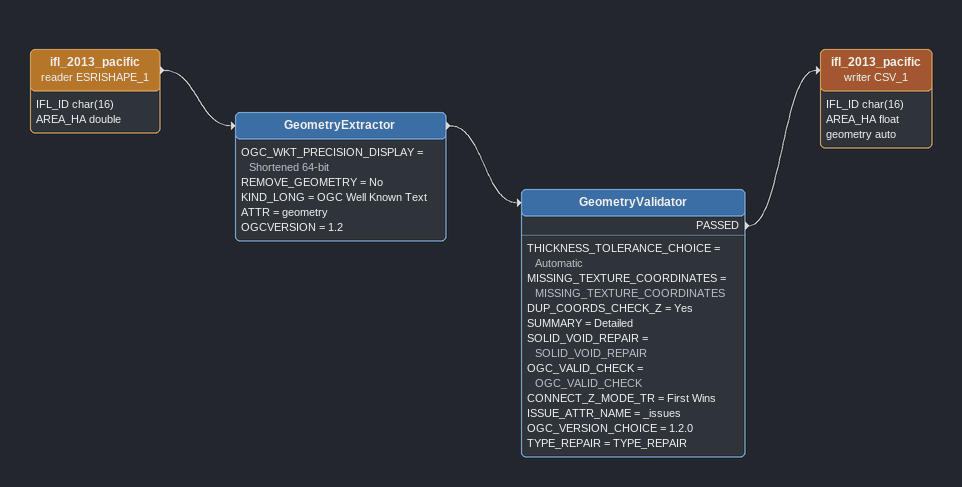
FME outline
ifl_2013_pacific (reader ESRISHAPE_1)
    attributes: IFL_ID char(16), AREA_HA double
    -> GeometryExtractor
GeometryExtractor
    OGC_WKT_PRECISION_DISPLAY = Shortened 64-bit
    REMOVE_GEOMETRY = No
    KIND_LONG = OGC Well Known Text
    ATTR = geometry
    OGCVERSION = 1.2
    -> GeometryValidator
GeometryValidator
    THICKNESS_TOLERANCE_CHOICE = Automatic
    MISSING_TEXTURE_COORDINATES = MISSING_TEXTURE_COORDINATES
    DUP_COORDS_CHECK_Z = Yes
    SUMMARY = Detailed
    SOLID_VOID_REPAIR = SOLID_VOID_REPAIR
    OGC_VALID_CHECK = OGC_VALID_CHECK
    CONNECT_Z_MODE_TR = First Wins
    ISSUE_ATTR_NAME = _issues
    OGC_VERSION_CHOICE = 1.2.0
    TYPE_REPAIR = TYPE_REPAIR
    PASSED -> ifl_2013_pacific (writer CSV_1)
ifl_2013_pacific (writer CSV_1)
    attributes: IFL_ID char(16), AREA_HA float, geometry auto
